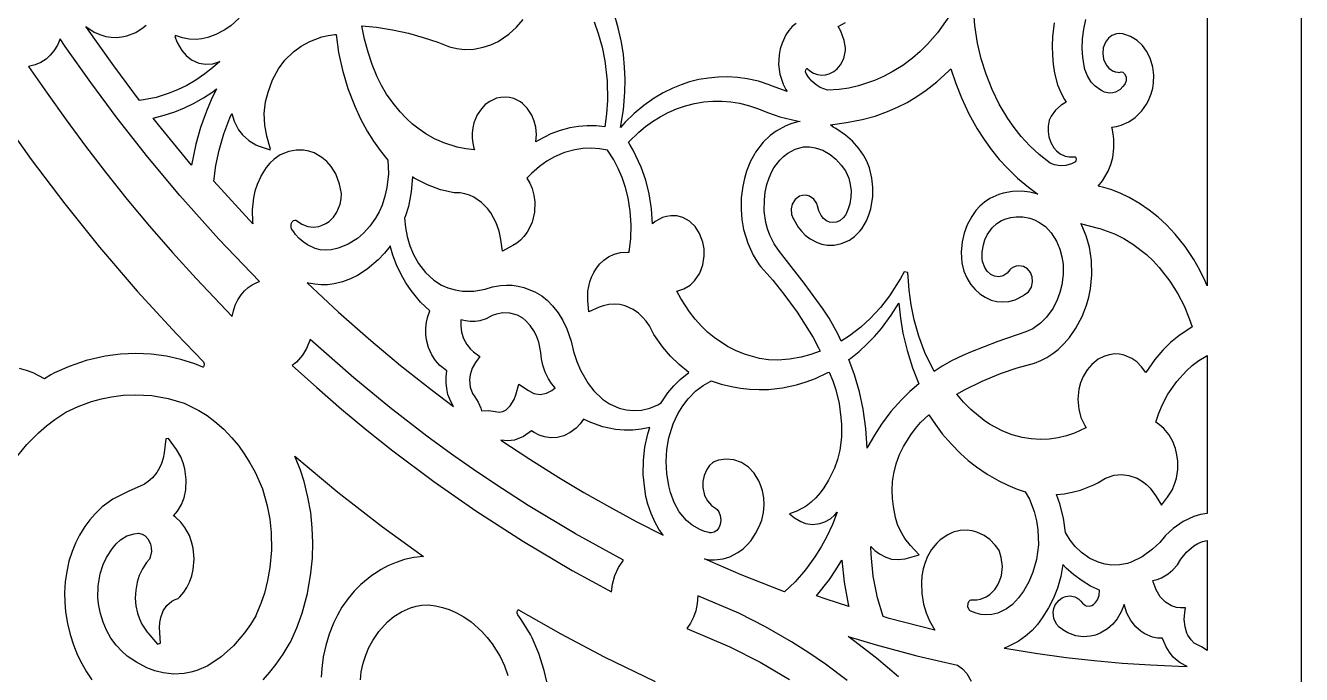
# Model space of a CAD drawing. Extents: x -629 to 1, y 0 to 2050.
# Drawn here: x -331.8 to 1.4, y 555.1 to 724.7 of the extents above; entities that cross this region are included whole.
import ezdxf

# ---------------------------------------------------------------- set-up
doc = ezdxf.new("R2010")
doc.units = 0
doc.layers.add('Default_Layer', color=1, linetype='CONTINUOUS')

msp = doc.modelspace()

# ---------------------------------------------------------------- linework, layer by layer
at = {"layer": 'Default_Layer'}
for points in [[(-628.58, 0), (1.42, 0), (1.42, 2050), (-628.58, 2050), (-628.58, 0)], [(-322.8, 721.14), (-323.47, 719.51), (-324.39, 718), (-325.33, 716.87), (-326.42, 715.88), (-327.78, 714.99), (-329.28, 714.36), (-331, 713.99), (-326.17, 706.94), (-321.22, 699.99), (-316.13, 693.13), (-310.93, 686.36), (-305.23, 679.23), (-299.39, 672.22), (-293.41, 665.33), (-287.28, 658.56), (-277.81, 648.62), (-277.51, 650.14), (-277.03, 651.62), (-276.37, 653.01), (-275.52, 654.31), (-274.65, 655.31), (-273.65, 656.2), (-272.59, 656.92), (-271.44, 657.48), (-270.71, 657.75), (-281.31, 668.81), (-291.51, 680.26), (-299.84, 690.22), (-307.87, 700.43), (-314.79, 709.73), (-321.47, 719.2), (-322.8, 721.14)], [(-250.71, 722.32), (-250.05, 717.63), (-249.05, 713), (-247.63, 708.22), (-245.84, 703.55), (-244.3, 700.26), (-242.55, 697.06), (-240.93, 694.48), (-239.17, 691.98), (-237.16, 689.46), (-237.03, 685.91), (-237.41, 682.37), (-237.94, 680.03), (-238.71, 677.74), (-239.49, 675.99), (-240.42, 674.3), (-241.86, 672.24), (-243.53, 670.39), (-245.12, 669.03), (-247.57, 667.5), (-249.93, 666.56), (-250.49, 666.36), (-251.95, 666.02), (-253.45, 665.92), (-254.84, 666.06), (-256.19, 666.4), (-258.19, 667.32), (-259.31, 668.1), (-260.32, 668.99), (-261.28, 670.06), (-261.77, 670.71), (-262.09, 671.19), (-262.32, 671.56), (-262.45, 672.01), (-262.42, 672.81), (-262.18, 673.35), (-261.85, 673.69), (-261.46, 673.83), (-261.18, 673.77), (-261.04, 673.7), (-259.68, 672.76), (-258.08, 672.17), (-256.65, 672.01), (-255.22, 672.18), (-254.34, 672.45), (-253.41, 672.9), (-252.55, 673.49), (-251.42, 674.59), (-250.52, 675.91), (-249.66, 678.02), (-249.39, 679.39), (-249.29, 680.78), (-249.78, 683.24), (-250.81, 685.88), (-251.99, 687.78), (-253.14, 689.1), (-254.43, 690.2), (-256.44, 691.35), (-257.82, 691.82), (-259.25, 692.09), (-261.15, 692.12), (-263.02, 691.78), (-265.28, 690.83), (-266.91, 689.7), (-267.98, 688.71), (-268.92, 687.6), (-270.23, 685.49), (-270.36, 685.22), (-271.29, 683.16), (-271.88, 681.4), (-272.3, 679.6), (-272.65, 676.46), (-272.53, 673.31), (-272.47, 672.81), (-282.61, 683.97), (-282.07, 688.05), (-281.25, 692.08), (-280.03, 696.35), (-278.48, 700.52), (-277.96, 701.69), (-277.34, 699.69), (-276.18, 697.43), (-275.16, 696.1), (-273.53, 694.59), (-271.7, 693.51), (-271.05, 693.25), (-267.95, 692.18), (-267.8, 692.31), (-268.78, 695.75), (-269.35, 698.6), (-269.48, 701.68), (-269.12, 704.75), (-268.42, 707.28), (-267.3, 710.48), (-265.77, 713.38), (-264.12, 715.61), (-261.86, 717.81), (-259.78, 719.25), (-257.52, 720.5), (-254.43, 721.66), (-252.74, 722.05), (-251.01, 722.29), (-250.71, 722.32)], [(-121.59, 698.7), (-117.42, 699.31), (-113.29, 700.09), (-109.95, 701), (-106.7, 702.16), (-104.11, 703.29), (-101.6, 704.58), (-99.04, 706.11), (-96.58, 707.78), (-93.83, 709.93), (-90.69, 712.79), (-90.15, 713.33), (-88.89, 709.49), (-87.41, 705.72), (-85.49, 701.62), (-83.28, 697.65), (-81.47, 694.85), (-79.51, 692.14), (-77.52, 689.69), (-75.39, 687.35), (-72.74, 684.78), (-69.9, 682.39), (-67.47, 680.61), (-69.52, 681.13), (-71.62, 681.38), (-74.07, 681.31), (-76.47, 680.86), (-77.58, 680.53), (-79.97, 679.44), (-81.34, 678.5), (-82.58, 677.42), (-83.6, 676.3), (-84.69, 674.8), (-85.86, 672.62), (-86.67, 670.42), (-87.2, 668.15), (-87.44, 665.42), (-87.3, 662.68), (-86.72, 660.48), (-85.97, 658.71), (-84.98, 657.08), (-83.82, 655.67), (-82.58, 654.55), (-81.2, 653.64), (-79.59, 652.94), (-78.13, 652.57), (-76.64, 652.44), (-74.97, 652.58), (-73.37, 653.01), (-71.21, 654.1), (-70.99, 654.26), (-69.88, 655.05), (-69.1, 656.3), (-68.79, 657.66), (-68.91, 658.98), (-69.36, 660.09), (-70.17, 661.07), (-71.14, 661.66), (-72.38, 661.89), (-73.09, 661.79), (-73.75, 661.55), (-74.38, 661.16), (-74.57, 661), (-74.72, 660.78), (-75.45, 659.95), (-76.47, 659.28), (-77.58, 658.99), (-78.79, 659.14), (-79.74, 659.6), (-80.65, 660.44), (-81.29, 661.41), (-81.85, 663), (-81.96, 663.67), (-81.94, 665.5), (-81.65, 667.32), (-81.24, 668.67), (-80.65, 669.97), (-79.37, 671.83), (-78.18, 672.95), (-76.96, 673.7), (-75.83, 674.14), (-74.49, 674.51), (-73.11, 674.7), (-71.31, 674.67), (-69.55, 674.32), (-68.32, 673.89), (-67.16, 673.32), (-65.46, 672.16), (-63.97, 670.52), (-62.57, 668.27), (-61.69, 666.18), (-61.16, 664.26), (-60.85, 662.3), (-60.84, 659.6), (-61.18, 656.91), (-61.67, 654.93), (-62.37, 652.99), (-63.45, 650.85), (-65.15, 648.47), (-66.76, 646.86), (-68.77, 645.44), (-70.59, 644.59), (-77.84, 642.07), (-84.99, 639.32), (-87.04, 638.48), (-89.78, 637.15), (-92.4, 635.63), (-94.5, 634.23), (-96.91, 639.21), (-98.48, 643.45), (-99.71, 647.79), (-100.5, 651.65), (-101.03, 655.55), (-101.22, 657.9), (-101.35, 660.13), (-102.32, 660.33), (-103.33, 658.52), (-106.2, 654), (-108.56, 650.97), (-111.19, 648.13), (-113.65, 645.88), (-116.61, 643.61), (-118.78, 642.21), (-119.69, 644.1), (-121.95, 648.17), (-123.51, 650.58), (-128.5, 657.38), (-133.68, 664.07), (-135.17, 665.92), (-136.32, 667.64), (-137.41, 669.85), (-138.01, 671.5), (-138.45, 673.18), (-138.87, 676.14), (-138.86, 679.13), (-138.62, 681.13), (-138.18, 683.1), (-137.61, 684.84), (-136.87, 686.52), (-136.37, 687.45), (-134.81, 689.5), (-133.84, 690.45), (-132.76, 691.28), (-130.83, 692.34), (-128.59, 692.97), (-127.08, 692.97), (-125.59, 692.74), (-123.55, 692.05), (-121.67, 690.98), (-120.2, 689.77), (-118.77, 688.21), (-117.69, 686.68), (-116.82, 684.74), (-116.41, 683.14), (-116.22, 681.5), (-116.26, 679.78), (-116.53, 678.07), (-116.93, 676.75), (-117.49, 675.48), (-117.67, 675.14), (-118.25, 674.4), (-119.09, 673.71), (-120.03, 673.29), (-120.95, 673.17), (-121.86, 673.32), (-122.61, 673.66), (-123.38, 674.25), (-124.06, 675.06), (-124.64, 676.21), (-125, 677.54), (-125.04, 677.84), (-125.16, 678.14), (-125.94, 679.3), (-127.08, 680.07), (-127.95, 680.3), (-128.86, 680.28), (-129.65, 680.04), (-130.78, 679.22), (-131.55, 678), (-131.84, 676.8), (-131.74, 675.31), (-131.31, 674.23), (-131.13, 673.94), (-130, 671.97), (-129.16, 670.89), (-128.19, 669.9), (-126.89, 668.89), (-125.1, 667.95), (-123.82, 667.53), (-122.49, 667.29), (-120.6, 667.29), (-118.75, 667.67), (-116.66, 668.6), (-115.31, 669.53), (-113.88, 670.93), (-113.39, 671.53), (-112.22, 673.59), (-111.58, 675.15), (-111.08, 676.76), (-110.54, 679.95), (-110.5, 682.38), (-110.77, 684.81), (-111.44, 687.49), (-112.11, 689.19), (-112.97, 690.82), (-114.14, 692.53), (-115.83, 694.44), (-117.65, 696.04), (-120.22, 697.72), (-120.89, 698.09), (-121.59, 698.7)], [(-281.95, 708.07), (-283.34, 705.2), (-284.58, 702.28), (-286.1, 698.01), (-287.32, 693.66), (-288.43, 688.17), (-297.1, 698.74), (-298.45, 700.44), (-295.58, 701.19), (-292.79, 702.13), (-290.32, 703.15), (-287.93, 704.31), (-285.37, 705.77), (-282.91, 707.37), (-281.95, 708.07)], [(-129.52, 699.58), (-129.52, 699.57), (-130.13, 699.45), (-131.71, 699.04), (-133.23, 698.47), (-135.78, 697.08), (-137.38, 695.88), (-139.13, 694.2), (-141.14, 691.59), (-141.46, 691.08), (-142.45, 689.18), (-143.48, 686.62), (-144.07, 684.67), (-144.51, 682.7), (-144.89, 679.66), (-144.95, 676.61), (-144.74, 673.98), (-144.28, 671.38), (-143.19, 667.75), (-141.76, 664.64), (-140.18, 662.12), (-139.8, 661.61), (-136.68, 658.12), (-133.74, 654.48), (-130.29, 649.74), (-127.12, 644.82), (-126.15, 643.18), (-124.7, 640.47), (-124.24, 639.53), (-126.71, 638.68), (-129.24, 638.01), (-132.28, 637.49), (-135.35, 637.25), (-137.75, 637.35), (-140.13, 637.69), (-143.82, 638.68), (-146.21, 639.63), (-148.48, 640.8), (-151.95, 643.14), (-153.68, 644.58), (-155.29, 646.13), (-156.93, 647.95), (-158.43, 649.86), (-160.67, 653.31), (-161.71, 655.24), (-159.88, 655.83), (-158.26, 656.83), (-157.08, 657.97), (-155.75, 659.94), (-154.93, 662.09), (-154.54, 664.51), (-154.58, 666.27), (-154.88, 668.01), (-155.76, 670.32), (-156.94, 672.13), (-158.13, 673.32), (-158.38, 673.52), (-160.14, 674.47), (-161.69, 674.89), (-163.3, 674.96), (-164.42, 674.79), (-165.5, 674.46), (-167.39, 673.41), (-168.05, 672.86), (-168.33, 676.8), (-168.96, 680.71), (-169.84, 684.23), (-171.04, 687.68), (-173.09, 692.05), (-173.86, 693.4), (-174.34, 694.19), (-171.67, 696.77), (-169.9, 698.23), (-168.03, 699.58), (-166.04, 700.81), (-163.96, 701.91), (-161.76, 702.86), (-159.48, 703.65), (-157.08, 704.26), (-154.62, 704.68), (-152.3, 704.87), (-149.96, 704.88), (-147.64, 704.7), (-145.34, 704.34), (-142.98, 703.76), (-140.69, 703.01), (-137.79, 701.8), (-134.8, 700.79), (-130.4, 699.73), (-129.52, 699.58)], [(-179.79, 692.1), (-181.92, 692.47), (-184.07, 692.61), (-186.22, 692.51), (-188.36, 692.19), (-191.05, 691.45), (-193.62, 690.36), (-195.67, 689.2), (-197.6, 687.84), (-199.69, 686.02), (-200.86, 684.81), (-200.08, 683.46), (-199.49, 682.03), (-199.03, 680.33), (-198.8, 678.59), (-198.89, 675.91), (-199.51, 673.3), (-200.07, 671.95), (-200.79, 670.67), (-201.64, 669.54), (-202.53, 668.61), (-203.53, 667.79), (-204.55, 667.15), (-207.26, 665.74), (-207.67, 668.71), (-208.14, 670.93), (-208.89, 673.07), (-210.3, 675.68), (-211.2, 676.87), (-212.72, 678.41), (-214.74, 679.8), (-215.88, 680.32), (-217.07, 680.7), (-218.29, 680.91), (-219.52, 680.96), (-219.9, 680.95), (-223.45, 681.76), (-226.86, 683.02), (-230.27, 684.81), (-230.75, 685.1), (-231.08, 681.23), (-231.83, 677.41), (-232.58, 674.94), (-232.8, 674.32), (-232.6, 671.89), (-232.17, 669.49), (-231.47, 667.11), (-230.51, 664.82), (-229.18, 662.48), (-227.33, 660.1), (-225.18, 658.14), (-223.14, 656.82), (-221.53, 656.1), (-219.62, 655.59), (-217.66, 655.29), (-214.7, 655.27), (-211.78, 655.75), (-209.89, 656.34), (-207.78, 656.73), (-206.23, 656.83), (-204.68, 656.78), (-203.15, 656.58), (-201.64, 656.22), (-198.76, 655.09), (-196.99, 654.05), (-195.52, 652.83), (-194.18, 651.46), (-192.73, 649.62), (-191.45, 647.58), (-190.4, 645.41), (-189.31, 642.21), (-188.68, 639.51), (-187.81, 636.88), (-186.83, 634.58), (-184.88, 631.15), (-183.43, 629.19), (-181.15, 627.03), (-179.34, 625.81), (-176.81, 624.68), (-174.96, 624.22), (-173.06, 624.04), (-170.9, 624.18), (-168.79, 624.69), (-166.7, 625.58), (-165.82, 626.08), (-164.04, 628.68), (-162.51, 630.49), (-160.84, 632.17), (-158.54, 634.02), (-161.13, 636.11), (-163.33, 638.25), (-165.33, 640.58), (-167.69, 643.94), (-168.88, 646.21), (-169.7, 647.38), (-170.65, 648.48), (-171.73, 649.47), (-173.15, 650.46), (-175.19, 651.39), (-176.57, 651.73), (-177.99, 651.87), (-179.47, 651.77), (-180.92, 651.44), (-181.97, 651.04), (-184.71, 649.81), (-184.97, 652.76), (-184.94, 655.26), (-184.45, 657.71), (-184, 658.94), (-183.42, 660.15), (-182.69, 661.29), (-181.82, 662.36), (-180.82, 663.31), (-179.52, 664.22), (-178.09, 664.89), (-176.45, 665.33), (-174.55, 665.44), (-174.15, 665.41), (-173.72, 668.97), (-173.63, 672.55), (-173.88, 676.12), (-174.46, 679.66), (-175.13, 682.32), (-176, 684.92), (-177, 687.27), (-178.16, 689.53), (-179.79, 692.1)], [(-39.07, 664.82), (-37.34, 663.19), (-35.72, 661.46), (-32.92, 657.85), (-30.87, 654.55), (-29.25, 651.38), (-27.9, 648.1), (-27.16, 645.91), (-30.64, 643.61), (-32.78, 641.82), (-34.76, 639.87), (-36.85, 637.42), (-39.22, 634), (-40.34, 635.51), (-41.61, 636.75), (-42.86, 637.62), (-44.87, 638.49), (-46.08, 638.75), (-47.32, 638.84), (-48.81, 638.65), (-50.24, 638.2), (-51.65, 637.48), (-53.37, 636.11), (-54.59, 634.68), (-55.63, 632.93), (-56.27, 631.34), (-56.71, 629.68), (-56.98, 627.07), (-56.76, 624.45), (-56.17, 622.2), (-55.2, 620.11), (-54.85, 619.55), (-54.93, 619.5), (-57.88, 618.16), (-59.96, 617.46), (-62.1, 616.95), (-64.45, 616.61), (-66.82, 616.51), (-69.18, 616.64), (-71.52, 617.01), (-74.11, 617.69), (-76.6, 618.63), (-80.05, 620.47), (-81.47, 621.42), (-84.91, 624.34), (-86.82, 626.27), (-88.6, 628.32), (-86.58, 629.47), (-81.95, 631.75), (-77.16, 633.73), (-72.8, 635.2), (-68.34, 636.4), (-66.66, 637.1), (-65.07, 637.95), (-63.56, 638.94), (-62.16, 640.05), (-60.58, 641.55), (-59.16, 643.18), (-57.47, 645.6), (-55.86, 648.65), (-54.73, 651.57), (-54.13, 653.69), (-53.69, 655.85), (-53.31, 659.55), (-53.38, 663.28), (-53.95, 666.72), (-54.83, 669.73), (-55.98, 672.42), (-56.24, 672.94), (-56.01, 672.86), (-51.65, 671.67), (-51.2, 671.58), (-47.43, 670.21), (-44.95, 668.98), (-42.61, 667.55), (-39.07, 664.82)], [(-236.59, 667.07), (-236.62, 667.03), (-238.05, 665.19), (-239.69, 663.43), (-242.61, 660.97), (-245.15, 659.38), (-246.98, 658.5), (-249.06, 657.68), (-251.23, 657.15), (-252.91, 656.94), (-254.6, 656.91), (-256.29, 657.05), (-257.95, 657.36), (-258.24, 657.43), (-250.04, 649.76), (-241.62, 642.33), (-233.85, 635.83), (-225.91, 629.53), (-220.07, 625.12), (-220.77, 626.41), (-221.49, 628.28), (-221.8, 629.8), (-221.95, 631.34), (-221.96, 632.89), (-221.81, 634.44), (-223.6, 635.81), (-224.76, 637.12), (-225.71, 638.6), (-226.54, 640.5), (-227.05, 642.5), (-227.23, 644.04), (-227.23, 645.59), (-227.06, 647.13), (-226.71, 648.65), (-226.2, 650.09), (-228.64, 652.4), (-231.12, 655.4), (-232.49, 657.44), (-233.7, 659.58), (-234.89, 662.09), (-235.88, 664.69), (-236.59, 667.07)], [(-103.72, 652.1), (-103.32, 648.19), (-102.67, 644.31), (-101.59, 639.72), (-100.16, 635.22), (-98.47, 631.07), (-100.85, 629.03), (-103.08, 626.85), (-105.79, 623.79), (-108.24, 620.54), (-110.12, 617.66), (-111.82, 614.67), (-112.04, 614.26), (-112.35, 619.34), (-113.06, 624.4), (-114.03, 628.92), (-115.33, 633.38), (-116.81, 637.37), (-116.25, 637.78), (-114.11, 639.51), (-112.09, 641.36), (-110.13, 643.39), (-108.28, 645.52), (-105.71, 648.96), (-103.72, 652.1)], [(-218.15, 647.8), (-218.16, 646.15), (-217.93, 644.52), (-217.42, 642.89), (-216.58, 641.28), (-215.61, 640.07), (-214.82, 639.39), (-213.19, 638.21), (-214.32, 636.6), (-215.13, 635.13), (-215.68, 633.39), (-215.87, 632.11), (-215.68, 630.21), (-215.05, 628.51), (-214.51, 627.68), (-213.62, 626.24), (-212.94, 624.7), (-212.69, 623.95), (-210.87, 624.07), (-209.06, 623.8), (-208.11, 623.67), (-207.16, 623.82), (-206.28, 624.25), (-206.09, 624.38), (-205.21, 625.32), (-204.22, 626.96), (-203.76, 628.18), (-202.95, 630.99), (-200.49, 629.26), (-199.03, 628.53), (-197.38, 628.28), (-195.73, 628.58), (-194.35, 629.29), (-193.47, 630.03), (-194.41, 631.13), (-195.21, 632.33), (-196.09, 634.08), (-196.72, 635.93), (-197.05, 637.57), (-197.2, 639.23), (-197.76, 641.91), (-198.27, 643.3), (-198.92, 644.63), (-200.05, 646.32), (-201.17, 647.54), (-201.97, 648.21), (-203.31, 648.94), (-205.37, 649.54), (-207.12, 649.6), (-208.83, 649.27), (-209.91, 648.85), (-211.47, 648.05), (-213.15, 647.54), (-214.4, 647.35), (-215.67, 647.34), (-216.92, 647.49), (-218.15, 647.8)], [(-257.45, 642.64), (-258.41, 640.26), (-259.47, 638.53), (-261.08, 636.72), (-262.16, 635.84), (-255.77, 630.06), (-249.27, 624.42), (-242.64, 618.92), (-235.9, 613.56), (-225.2, 605.52), (-214.24, 597.85), (-201.78, 589.81), (-189.01, 582.25), (-178.76, 576.68), (-178.52, 578.74), (-177.92, 580.93), (-176.98, 583.01), (-175.6, 585.01), (-188.2, 591.88), (-200.51, 599.24), (-207.28, 603.57), (-213.95, 608.04), (-220.53, 612.65), (-227.01, 617.39), (-236.65, 624.84), (-246.05, 632.58), (-257.45, 642.64)], [(-23.19, 638.45), (-23.19, 597.18), (-24.97, 596.88), (-26.69, 596.37), (-29.52, 595.07), (-32.12, 593.26), (-34.06, 591.4), (-35.61, 589.58), (-37.49, 587.8), (-40.21, 585.85), (-43.03, 584.46), (-44.04, 584.1), (-46.07, 583.71), (-48.13, 583.67), (-49.81, 583.88), (-51.43, 584.32), (-53.83, 585.41), (-56.01, 586.93), (-57.66, 588.53), (-58.97, 590.19), (-59.97, 591.78), (-60.2, 592.19), (-60.76, 595.98), (-61.72, 599.69), (-62.6, 602.13), (-60.59, 602.34), (-58.43, 602.73), (-56.32, 603.3), (-52.85, 604.61), (-51.75, 605.14), (-51.33, 605.45), (-49.76, 606.39), (-47.52, 607.15), (-45.58, 607.34), (-43.65, 607.12), (-41.49, 606.35), (-40.13, 605.56), (-39.08, 604.73), (-38.13, 603.8), (-36.69, 601.89), (-36.53, 601.63), (-35.16, 599.32), (-33.54, 601.43), (-32.38, 603.29), (-31.72, 604.83), (-31.24, 606.42), (-30.9, 608.62), (-30.89, 610.84), (-31.1, 612.52), (-31.5, 614.16), (-32.19, 615.96), (-33.22, 617.76), (-34.53, 619.36), (-35.64, 620.35), (-36.24, 620.78), (-36.6, 621), (-35.81, 623.36), (-34.84, 625.66), (-33.47, 628.3), (-31.16, 631.69), (-28.64, 634.47), (-27.09, 635.85), (-25.41, 637.1), (-23.45, 638.31), (-23.19, 638.45)], [(-121.95, 634.12), (-120.99, 631.84), (-120.2, 629.5), (-119.33, 625.89), (-118.85, 622.22), (-118.75, 620.45), (-118.75, 617.07), (-119.17, 613.72), (-119.74, 611.31), (-120.55, 608.97), (-122.07, 605.86), (-123.36, 603.89), (-124.25, 602.6), (-125.4, 601.24), (-126.59, 600.1), (-127.91, 599.1), (-130.35, 597.81), (-130.63, 597.71), (-132.33, 597.1), (-130.95, 596.01), (-129.34, 595.03), (-128.09, 594.58), (-126.25, 594.32), (-124.4, 594.53), (-123.02, 595), (-121.62, 595.8), (-120.41, 596.84), (-119.81, 597.5), (-121.07, 594.29), (-122.54, 591.16), (-124.02, 588.44), (-125.67, 585.8), (-128.1, 582.47), (-130.84, 579.33), (-133.6, 576.69), (-136.77, 577.89), (-144.9, 581.15), (-152.94, 584.61), (-154.45, 585.28), (-153.16, 585.09), (-151.85, 585.05), (-149.58, 585.34), (-147.86, 585.88), (-145.75, 586.98), (-144.43, 587.95), (-143.33, 588.98), (-142.34, 590.12), (-141.13, 591.92), (-140.22, 593.74), (-139.55, 595.44), (-139.09, 597.41), (-138.91, 599.43), (-139, 601.25), (-139.33, 603.04), (-139.74, 604.39), (-140.3, 605.7), (-141.53, 607.67), (-143.04, 609.27), (-144.85, 610.48), (-146.79, 611.18), (-148.8, 611.38), (-150.79, 611.07), (-151.83, 610.71), (-152.17, 610.55), (-152.39, 610.39), (-153.17, 609.66), (-153.92, 608.64), (-154.61, 607.13), (-154.94, 605.56), (-154.94, 603.96), (-154.46, 601.89), (-153.72, 600.49), (-152.67, 599.28), (-151.58, 598.52), (-151.19, 598.19), (-150.75, 597.6), (-150.36, 596.64), (-150.21, 595.46), (-150.38, 594.27), (-150.76, 593.4), (-151.27, 592.74), (-151.95, 592.27), (-152.71, 592.1), (-153.09, 592.14), (-153.23, 592.17), (-154.52, 592.5), (-155.75, 592.97), (-157.69, 594.1), (-159.21, 595.37), (-161.07, 597.58), (-162.45, 600.02), (-163.41, 602.65), (-163.81, 604.41), (-164.35, 607.58), (-164.51, 610.79), (-164.32, 613.87), (-163.78, 616.93), (-162.64, 620.57), (-161.44, 623.16), (-160.17, 625.26), (-158.72, 627.15), (-156.73, 629.17), (-154.84, 630.61), (-152.99, 631.69), (-152.73, 631.82), (-150.14, 630.97), (-147.48, 630.32), (-145.09, 629.9), (-142.67, 629.64), (-140.24, 629.54), (-137.81, 629.59), (-134.09, 630), (-130.43, 630.77), (-127.95, 631.52), (-125.53, 632.43), (-122.26, 633.96), (-121.95, 634.12)], [(-165.26, 591.5), (-166.38, 593.1), (-167.36, 594.79), (-168.45, 597.16), (-169.3, 599.63), (-169.78, 601.61), (-170.11, 603.63), (-170.47, 607.33), (-170.43, 611.06), (-170.04, 614.53), (-169.29, 617.95), (-168.77, 619.66), (-170.99, 619.19), (-173.23, 618.94), (-175.49, 618.91), (-177.75, 619.1), (-181.01, 619.78), (-184.15, 620.9), (-186.08, 621.84), (-186.97, 620.59), (-188.02, 619.47), (-189.59, 618.29), (-191.26, 617.49), (-192.93, 617.06), (-194.6, 616.96), (-196.26, 617.18), (-197.66, 617.63), (-198.97, 618.3), (-199.67, 618.76), (-201.8, 617.27), (-204.09, 616.34), (-205.87, 616.15), (-207.65, 616.3), (-200.14, 611.32), (-192.5, 606.54), (-185.96, 602.64), (-179.33, 598.87), (-172.34, 595.11), (-165.26, 591.5)], [(-95.89, 622.92), (-94.2, 620.41), (-92.38, 617.99), (-90.1, 615.34), (-87.62, 612.83), (-85.6, 611.04), (-83.48, 609.35), (-80.65, 607.41), (-77.66, 605.69), (-75.29, 604.55), (-72.85, 603.55), (-70.74, 602.84), (-69.65, 600.87), (-68.39, 597.65), (-67.78, 595.27), (-67.41, 592.85), (-67.3, 588.99), (-67.78, 585.16), (-68.7, 581.84), (-69.79, 579.27), (-71.22, 576.84), (-72.52, 575.14), (-74.06, 573.42), (-75.64, 572.21), (-77.84, 571.15), (-79.44, 570.77), (-81.09, 570.67), (-82.33, 570.8), (-83.53, 571.09), (-84.91, 571.65), (-85.1, 571.73), (-85.4, 571.99), (-85.74, 572.74), (-85.67, 573.75), (-85.44, 574.21), (-85.09, 574.52), (-84.85, 574.61), (-84.79, 574.61), (-84.34, 574.58), (-83.35, 574.61), (-82.38, 574.8), (-80.95, 575.38), (-79.97, 576.04), (-78.69, 577.31), (-77.9, 578.5), (-77.34, 579.72), (-76.96, 580.99), (-76.69, 583.33), (-76.97, 585.68), (-77.45, 587.19), (-77.66, 587.65), (-78.56, 588.9), (-80.01, 590.38), (-81.48, 591.43), (-83.37, 592.31), (-84.62, 592.64), (-85.91, 592.79), (-87.68, 592.71), (-89.51, 592.26), (-90.93, 591.63), (-92.93, 590.27), (-93.83, 589.42), (-95.17, 587.77), (-96.25, 585.91), (-96.9, 584.34), (-97.37, 582.72), (-97.69, 580.88), (-97.8, 579.03), (-97.73, 576.22), (-97.28, 573.45), (-96.64, 571.25), (-95.76, 569.13), (-94.31, 566.68), (-106.24, 569.75), (-107.85, 570.21), (-107.87, 570.28), (-109.33, 575.15), (-110.44, 580.75), (-111, 586.41), (-111.07, 588.58), (-111.02, 588.52), (-109.97, 587.46), (-108.8, 586.58), (-107.16, 585.72), (-105.65, 585.27), (-103.87, 585.1), (-102.1, 585.29), (-101.44, 585.46), (-98.42, 586.38), (-100.71, 588.78), (-102.19, 590.64), (-103.34, 592.63), (-104.07, 594.33), (-104.61, 596.09), (-105.1, 598.95), (-105.38, 601.12), (-105.46, 603.3), (-105.35, 605.48), (-105.04, 607.65), (-104.44, 610.13), (-103.56, 612.55), (-102.49, 614.69), (-100.64, 617.75), (-99.41, 619.39), (-98.04, 620.93), (-95.89, 622.92)], [(-23.19, 590.15), (-23.19, 561.37), (-24.66, 562.32), (-25.4, 562.65), (-26.58, 563.32), (-27.43, 564.13), (-28.27, 565.37), (-28.51, 565.87), (-28.99, 567.57), (-29.19, 569.45), (-29.07, 571.33), (-28.89, 572.51), (-30.14, 572.52), (-31.19, 572.63), (-32.57, 573.08), (-34.09, 574.01), (-35.46, 575.41), (-36.57, 577.21), (-37.32, 579.33), (-37.4, 579.69), (-36.27, 579.94), (-35.18, 580.33), (-33.37, 581.36), (-32.15, 582.4), (-31, 583.74), (-30.05, 585.25), (-28.6, 587.1), (-26.72, 588.69), (-25.63, 589.32), (-24.46, 589.82), (-23.19, 590.15)], [(-118.61, 585), (-118, 579.2), (-116.94, 573.46), (-116.8, 572.89), (-122.74, 574.82), (-125.21, 575.66), (-121.86, 579.92), (-120.16, 582.42), (-118.61, 585)], [(-28.47, 557.23), (-30.22, 558.13), (-31.47, 559.08), (-32.07, 559.63), (-33.08, 560.94), (-33.93, 562.35), (-34.54, 563.7), (-34.84, 564.52), (-34.85, 564.55), (-36.17, 564.62), (-37.47, 564.87), (-39.53, 565.73), (-40.43, 566.3), (-41.85, 567.54), (-43.19, 569.24), (-44.18, 571.12), (-44.83, 573.14), (-44.89, 573.41), (-45.67, 571.46), (-46.73, 569.65), (-47.89, 568.25), (-49.22, 567.05), (-51.19, 565.87), (-52.41, 565.4), (-53.68, 565.1), (-55.59, 564.98), (-57.48, 565.23), (-59.63, 566.02), (-60.94, 566.8), (-61.01, 566.83), (-61.89, 567.44), (-62.6, 568.25), (-63.27, 569.73), (-63.42, 571.37), (-63.24, 572.36), (-62.87, 573.3), (-61.9, 574.56), (-61.12, 575.11), (-60.24, 575.47), (-59, 575.61), (-57.77, 575.36), (-57.58, 575.28), (-57.39, 575.2), (-57.21, 575.1), (-57.03, 574.99), (-56.86, 574.88), (-56.7, 574.76), (-56.35, 574.47), (-56.18, 574.22), (-55.81, 573.75), (-55.37, 573.36), (-54.85, 573.07), (-54.01, 572.94), (-53.33, 573.12), (-52.86, 573.39), (-52.34, 573.88), (-51.89, 574.57), (-51.45, 575.75), (-51.33, 577.11), (-53.67, 578.21), (-55.88, 579.54), (-58.03, 581.13), (-60, 582.92), (-60.87, 583.81), (-61.46, 580.7), (-62.34, 577.66), (-63.36, 575.06), (-64.61, 572.55), (-66.29, 569.88), (-67.54, 568.18), (-68.94, 566.61), (-70.66, 565.07), (-72.55, 563.73), (-75.35, 562.33), (-76.22, 562.01), (-76.04, 561.98), (-68.05, 560.67), (-60.03, 559.57), (-52.72, 558.74), (-45.39, 558.08), (-38.05, 557.6), (-30.7, 557.29), (-28.47, 557.23)]]:
    msp.add_lwpolyline(points, close=True, dxfattribs=at)
for points in [[(-276.04, 726.54), (-278.22, 724.58), (-279.94, 723.43), (-282.14, 722.35), (-284.24, 721.5), (-285.73, 721.16), (-287.25, 721.01), (-289.04, 721.1), (-290.79, 721.46), (-292.62, 722.01), (-292.84, 721.79), (-292.17, 720.18), (-291, 718.1), (-289.88, 716.82), (-288.46, 715.71), (-286.55, 714.84), (-284.71, 714.52), (-282.85, 714.67), (-281.06, 715.27), (-282.96, 713.58), (-284.98, 712), (-287.29, 710.42), (-289.72, 709.01), (-292.09, 707.85), (-294.55, 706.86), (-297.71, 705.89), (-300.96, 705.21), (-302.03, 705.07), (-308.76, 714.1), (-316.04, 724.42), (-313.87, 722.95), (-312.39, 722.28), (-310.81, 721.82), (-309.44, 721.6), (-308.05, 721.56), (-306.67, 721.68), (-305.32, 721.97), (-303.04, 722.86), (-301.06, 724.13), (-300.3, 724.71)], [(-130.59, 725.14), (-131.55, 724.36), (-132.44, 723.38), (-133.21, 722.21), (-134.24, 720.08), (-134.72, 718.56), (-135.02, 717), (-135.14, 714.45), (-134.82, 711.91), (-133.98, 709.33), (-133.25, 707.92), (-132.93, 707.41), (-136.96, 708.9), (-137.57, 709.18), (-140.42, 710.08), (-143.35, 710.73), (-145.87, 711.08), (-148.4, 711.22), (-150.93, 711.18), (-153.46, 710.94), (-155.93, 710.51), (-158.37, 709.9), (-160.6, 709.17), (-162.77, 708.29), (-165.25, 707.08), (-167.62, 705.69), (-170.33, 703.79), (-172.86, 701.68), (-175.17, 699.42), (-176.42, 698.05), (-175.66, 702.63), (-175.27, 707.25), (-175.22, 710.52), (-175.36, 713.78), (-175.68, 717.04), (-176.18, 720.27), (-177.02, 724.05), (-178.12, 727.78)], [(-90.48, 727.16), (-93.61, 722.78), (-96.23, 719.78), (-98.15, 717.9), (-100.18, 716.14), (-102.73, 714.23), (-105.45, 712.52), (-107.74, 711.31), (-110.12, 710.26), (-114.31, 708.88), (-116.82, 708.33), (-119.36, 707.97), (-122.39, 707.8), (-124.26, 708.45), (-125.36, 709.13), (-126.46, 710.1), (-127.3, 711.12), (-127.93, 712.11), (-128.02, 712.25), (-128.11, 712.57), (-128.05, 713.06), (-127.91, 713.29), (-127.76, 713.4), (-127.64, 713.39), (-127.61, 713.37), (-127.49, 713.25), (-126.7, 712.63), (-126.02, 712.24), (-124.97, 711.86), (-123.86, 711.71), (-122.86, 711.78), (-121.9, 712.03), (-120.74, 712.61), (-119.82, 713.35), (-118.94, 714.42), (-118.12, 716.04), (-117.67, 718.11), (-117.64, 718.47), (-117.66, 718.8), (-117.98, 720.75), (-118.88, 723.19), (-119.6, 724.4), (-117.7, 725.45)], [(-63.14, 725.33), (-63.59, 721.69), (-63.69, 719.31), (-63.63, 716.93), (-63.43, 714.55), (-63.07, 712.19), (-62.26, 709.13), (-61.36, 706.96), (-60.44, 705.31), (-60, 704.64), (-61.37, 703.84), (-62.85, 702.51), (-63.99, 700.96), (-64.16, 700.66), (-64.44, 699.89), (-64.74, 698.35), (-64.77, 696.96), (-64.58, 695.59), (-64.08, 694.1), (-63.28, 692.74), (-62.52, 691.88), (-61.58, 691.15), (-60.3, 690.55), (-59.21, 690.33), (-58.09, 690.34), (-57.78, 690.39), (-57.7, 690.35), (-57.57, 690.22), (-57.42, 689.84), (-57.48, 689.31), (-57.61, 689.08), (-57.73, 688.98), (-57.81, 688.94), (-58.61, 688.54), (-60.15, 688.08), (-61.63, 687.99), (-63.08, 688.22), (-64.24, 688.66), (-67.13, 690.96), (-69.55, 693.24), (-71.78, 695.69), (-73.61, 697.98), (-75.28, 700.38), (-77.5, 704.1), (-79.39, 707.95), (-80.96, 711.92), (-82.21, 715.97), (-83.17, 720.08), (-83.87, 724.64), (-84.23, 729.23)], [(-23.19, 727.58), (-23.19, 656.63), (-23.74, 657.89), (-25.13, 660.74), (-26.7, 663.5), (-28.96, 666.89), (-31.57, 670.15), (-33.85, 672.58), (-36.01, 674.57), (-38.33, 676.42), (-40.9, 678.18), (-43.62, 679.73), (-45.97, 680.85), (-48.4, 681.8), (-50.16, 682.36), (-51.67, 682.71), (-50.52, 684.06), (-49.03, 686.57), (-48.33, 688.36), (-47.85, 690.21), (-47.56, 692.58), (-47.6, 694.97), (-47.75, 696.39), (-48.06, 697.8), (-48.15, 698.09), (-46.89, 698.27), (-45.66, 698.61), (-43.69, 699.51), (-42.04, 700.66), (-40.31, 702.39), (-39.08, 704.14), (-38.57, 705.05), (-37.81, 706.84), (-37.43, 708.25), (-37.2, 709.69), (-37.14, 711.72), (-37.38, 713.74), (-38.08, 716.09), (-39.04, 717.98), (-40.1, 719.4), (-41.52, 720.73), (-43.22, 721.76), (-44.7, 722.29), (-45.24, 722.46), (-46.05, 722.57), (-46.86, 722.5), (-48.13, 722.02), (-49.02, 721.32), (-49.78, 720.29), (-50.35, 718.81), (-50.49, 717.34), (-50.27, 715.87), (-49.6, 714.42), (-48.85, 713.52), (-48.31, 713.1), (-47.72, 712.77), (-47.56, 712.71), (-47.24, 712.59), (-47.08, 712.55), (-46.57, 712.46), (-46.16, 712.42), (-45.89, 712.49), (-45.65, 712.52), (-45.24, 712.43), (-44.79, 712.07), (-44.39, 711.26), (-44.37, 710.19), (-44.63, 709.53), (-44.82, 709.26), (-45.2, 708.74), (-45.97, 707.96), (-47.11, 707.28), (-47.88, 707.05), (-48.68, 706.98), (-50.05, 707.27), (-50.79, 707.66), (-50.99, 707.79), (-52.46, 708.79), (-53.49, 709.88), (-54.5, 711.51), (-55.14, 713.18), (-55.36, 714.08), (-55.69, 716.37), (-55.82, 718.67), (-55.75, 721.17), (-55.45, 723.66), (-54.88, 726.27)], [(-183.31, 725.59), (-182.23, 722.55), (-181.25, 719), (-180.52, 715.41), (-179.93, 710.24), (-179.84, 705.05), (-180.06, 701.62), (-180.5, 698.21), (-182.8, 698.45), (-185.1, 698.48), (-187.39, 698.31), (-189.66, 697.92), (-192.2, 697.24), (-194.65, 696.32), (-197.93, 694.64), (-198.52, 694.27), (-198.38, 696.17), (-198.54, 698.08), (-198.93, 699.67), (-199.55, 701.19), (-200.77, 703.08), (-202, 704.32), (-202.53, 704.72), (-204.32, 705.58), (-205.42, 705.86), (-206.54, 705.96), (-207.67, 705.89), (-208.77, 705.65), (-210.58, 704.84), (-211.74, 703.99), (-212.77, 702.93), (-213.83, 701.36), (-214.7, 699.22), (-215, 697.91), (-215.15, 696.58), (-215.15, 695.24), (-214.99, 693.9), (-214.69, 692.64), (-214.55, 692.2), (-216.84, 692.44), (-219.1, 692.87), (-222.6, 693.99), (-224.98, 695.06), (-227.23, 696.34), (-229.02, 697.56), (-230.71, 698.9), (-232.39, 700.44), (-233.96, 702.07), (-235.83, 704.35), (-237.5, 706.76), (-238.81, 708.99), (-239.97, 711.29), (-241.25, 714.44), (-242.33, 717.66), (-243.24, 721.07), (-243.95, 724.53), (-240.12, 724.24), (-235.93, 723.56), (-231.79, 722.65), (-227.92, 721.56), (-224.13, 720.27), (-221.09, 719.06), (-219.17, 718.63), (-217.2, 718.43), (-214.72, 718.51), (-212.29, 718.96), (-210.28, 719.63), (-208.38, 720.52), (-205.59, 722.37), (-203.59, 724.19), (-201.88, 726.2)], [(-337.69, 700.03), (-330.3, 689.64), (-321.58, 678.08), (-312.49, 666.76), (-302.65, 655.27), (-292.42, 644.08), (-285.36, 636.79), (-285.21, 636.55), (-285.14, 636.28), (-285.21, 635.67), (-285.35, 635.44), (-285.43, 635.37), (-285.45, 635.36), (-285.47, 635.37), (-287.59, 636.29), (-291.26, 637.41), (-295.03, 638.23), (-299, 638.75), (-302.99, 638.93), (-306.99, 638.76), (-310.97, 638.25), (-315.99, 637.1), (-320.42, 635.59), (-324.26, 633.88), (-325.22, 633.39), (-326.89, 632.36), (-329.77, 633.88), (-331.54, 634.55), (-333.36, 635.05)], [(-334.86, 611.01), (-331.44, 615.19), (-328.46, 618.21), (-326.36, 620.04), (-324.14, 621.75), (-321.31, 623.63), (-318.02, 625.16), (-314.6, 626.41), (-312, 627.12), (-309.34, 627.66), (-306.27, 628.05), (-303.17, 628.18), (-298.83, 627.95), (-294.56, 627.23), (-290.36, 626.02), (-286.53, 624.11), (-284.39, 622.75), (-282.38, 621.24), (-280.05, 619.19), (-277.92, 616.97), (-276.23, 614.93), (-274.69, 612.79), (-273.19, 610.43), (-271.86, 607.98), (-269.92, 603.57), (-268.67, 599.13), (-268.03, 595.69), (-267.67, 592.23), (-267.6, 587.61), (-267.99, 583.01), (-268.58, 579.67), (-269.43, 576.38), (-270.35, 573.65), (-271.46, 570.98), (-271.7, 570.46), (-273.06, 568.18), (-274.59, 565.99), (-277.5, 562.6), (-280.72, 559.72), (-284.16, 557.4), (-287.03, 556.15), (-288.66, 555.68), (-290.34, 555.37), (-293.11, 555.21), (-295.87, 555.5), (-298.03, 556.04), (-300.09, 556.84), (-302.81, 558.34), (-305.23, 559.88), (-306.7, 561.15), (-308.16, 562.74), (-309.5, 564.6), (-310.66, 566.68), (-311.57, 568.8), (-312.25, 571), (-312.68, 573.02), (-312.93, 575.07), (-312.87, 578.24), (-312.32, 581.38), (-311.53, 583.8), (-310.64, 585.7), (-309.19, 587.93), (-308.17, 589.24), (-307.04, 590.29), (-305.34, 591.31), (-303.45, 591.89), (-302.33, 591.98), (-301.33, 591.76), (-300.58, 591.31), (-299.87, 590.57), (-299.18, 589.2), (-298.97, 588.21), (-298.94, 587.2), (-299.25, 585.71), (-299.45, 585.22), (-300.22, 584.32), (-301.3, 582.67), (-302.09, 581), (-302.65, 579.26), (-303.04, 577.16), (-303.14, 575.03), (-302.97, 573.05), (-302.56, 571.09), (-302.06, 569.64), (-301.42, 568.25), (-300.06, 566.18), (-299.87, 565.95), (-297.36, 563.02), (-296.6, 563.28), (-296.78, 567.4), (-296.73, 568.71), (-296.49, 570.01), (-295.82, 571.75), (-294.91, 573.09), (-293.63, 574.22), (-292.76, 574.69), (-292.5, 574.79), (-291.98, 574.96), (-291.52, 575.41), (-290.5, 576.61), (-289.68, 577.87), (-289.01, 579.2), (-288.4, 580.84), (-287.99, 582.54), (-287.75, 585.32), (-288.01, 588.09), (-288.42, 589.76), (-289.02, 591.37), (-290.21, 593.51), (-291.29, 594.88), (-292.68, 596.16), (-293.16, 596.51), (-292.08, 597.81), (-291.08, 599.54), (-290.42, 601.28), (-289.97, 603.36), (-289.84, 606.08), (-290.18, 608.79), (-290.64, 610.42), (-291.28, 612), (-292.42, 613.92), (-294.49, 616.79), (-295.13, 616.65), (-295.62, 612.98), (-295.89, 611.6), (-296.31, 610.26), (-296.84, 609.05), (-297.52, 607.89), (-298.66, 606.48), (-299.76, 605.5), (-300.78, 604.85), (-300.93, 604.77), (-305.01, 602.93), (-309.01, 600.93), (-311.78, 598.89), (-313.66, 597.09), (-315.05, 595.49), (-316.31, 593.79), (-317.73, 591.47), (-318.76, 589.4), (-319.63, 587.27), (-320.46, 584.68), (-321.06, 582.04), (-321.45, 579.3), (-321.62, 576.55), (-321.58, 573.99), (-321.34, 571.44), (-320.86, 568.46), (-320.16, 565.52), (-319.3, 562.82), (-318.23, 560.19), (-317.14, 557.97), (-315.9, 555.82), (-314.45, 553.69)], [(-269.78, 553.69), (-267.99, 555.72), (-266.32, 557.83), (-264.56, 560.37), (-262.96, 563), (-262.65, 563.57), (-260.98, 567.28), (-259.6, 571.09), (-258.2, 576.26), (-257.28, 581.53), (-256.9, 585.49), (-256.79, 589.47), (-256.94, 593.45), (-257.34, 597.42), (-258.04, 601.47), (-259.03, 605.48), (-259.96, 608.45), (-261.28, 611.68), (-261.47, 612.1), (-261.47, 612.1), (-250.21, 602.71), (-238.59, 593.69), (-227.87, 585.93), (-230.37, 585.65), (-232.82, 585.11), (-235.03, 584.4), (-237.16, 583.49), (-238.97, 582.52), (-240.7, 581.43), (-241.37, 580.95), (-244.25, 578.61), (-245.98, 576.86), (-247.54, 574.98), (-249.16, 572.65), (-250.35, 570.6), (-251.39, 568.49), (-252.52, 565.63), (-253.4, 562.71), (-254.04, 559.69), (-254.43, 556.63), (-254.57, 554.42)], [(-244.33, 553.67), (-244.18, 555.81), (-243.66, 558.02), (-242.95, 560.19), (-242.13, 562.12), (-241.14, 563.99), (-239.57, 566.33), (-237.31, 568.82), (-235.62, 570.22), (-233.66, 571.46), (-231.25, 572.51), (-229.81, 572.93), (-228.32, 573.2), (-226.55, 573.32), (-224.72, 573.06), (-222.94, 572.64), (-221.15, 572.05), (-219.44, 571.3), (-217.37, 570.17), (-215.45, 568.85), (-212.63, 566.36), (-211.21, 564.78), (-209.91, 563.11), (-207.82, 559.77), (-207.82, 559.77), (-206.73, 557.34), (-205.82, 554.85)], [(-117.25, 553.56), (-122.87, 557.77), (-127.26, 560.8), (-131.76, 563.67), (-138.54, 567.56), (-145.52, 571.09), (-156.22, 575.66), (-156.38, 573.69), (-156.79, 571.76), (-157.38, 570.08), (-158.18, 568.49), (-159.11, 567.12), (-147.84, 562.29), (-139.94, 558.28), (-132.32, 553.78)], [(-195.34, 551.66), (-196.37, 556.16), (-197.79, 560.58), (-199.53, 564.68), (-199.97, 565.57), (-202.37, 569.47), (-203.23, 570.67), (-203.33, 570.84), (-203.41, 571.15), (-203.38, 571.58), (-203.27, 571.87), (-203.15, 572), (-203.09, 572.04), (-203.09, 572.04), (-203.06, 572.02), (-192.01, 565.68), (-180.73, 559.7), (-167.36, 553.23)], [(-103.83, 554.52), (-109.59, 559.36), (-115.56, 563.96), (-117.01, 565.02), (-109.64, 562.83), (-99.06, 560.01), (-88.39, 557.54), (-87.08, 556.55), (-85.99, 555.33), (-84.82, 553.32)]]:
    msp.add_lwpolyline(points, dxfattribs=at)

doc.saveas('drawing.dxf')
